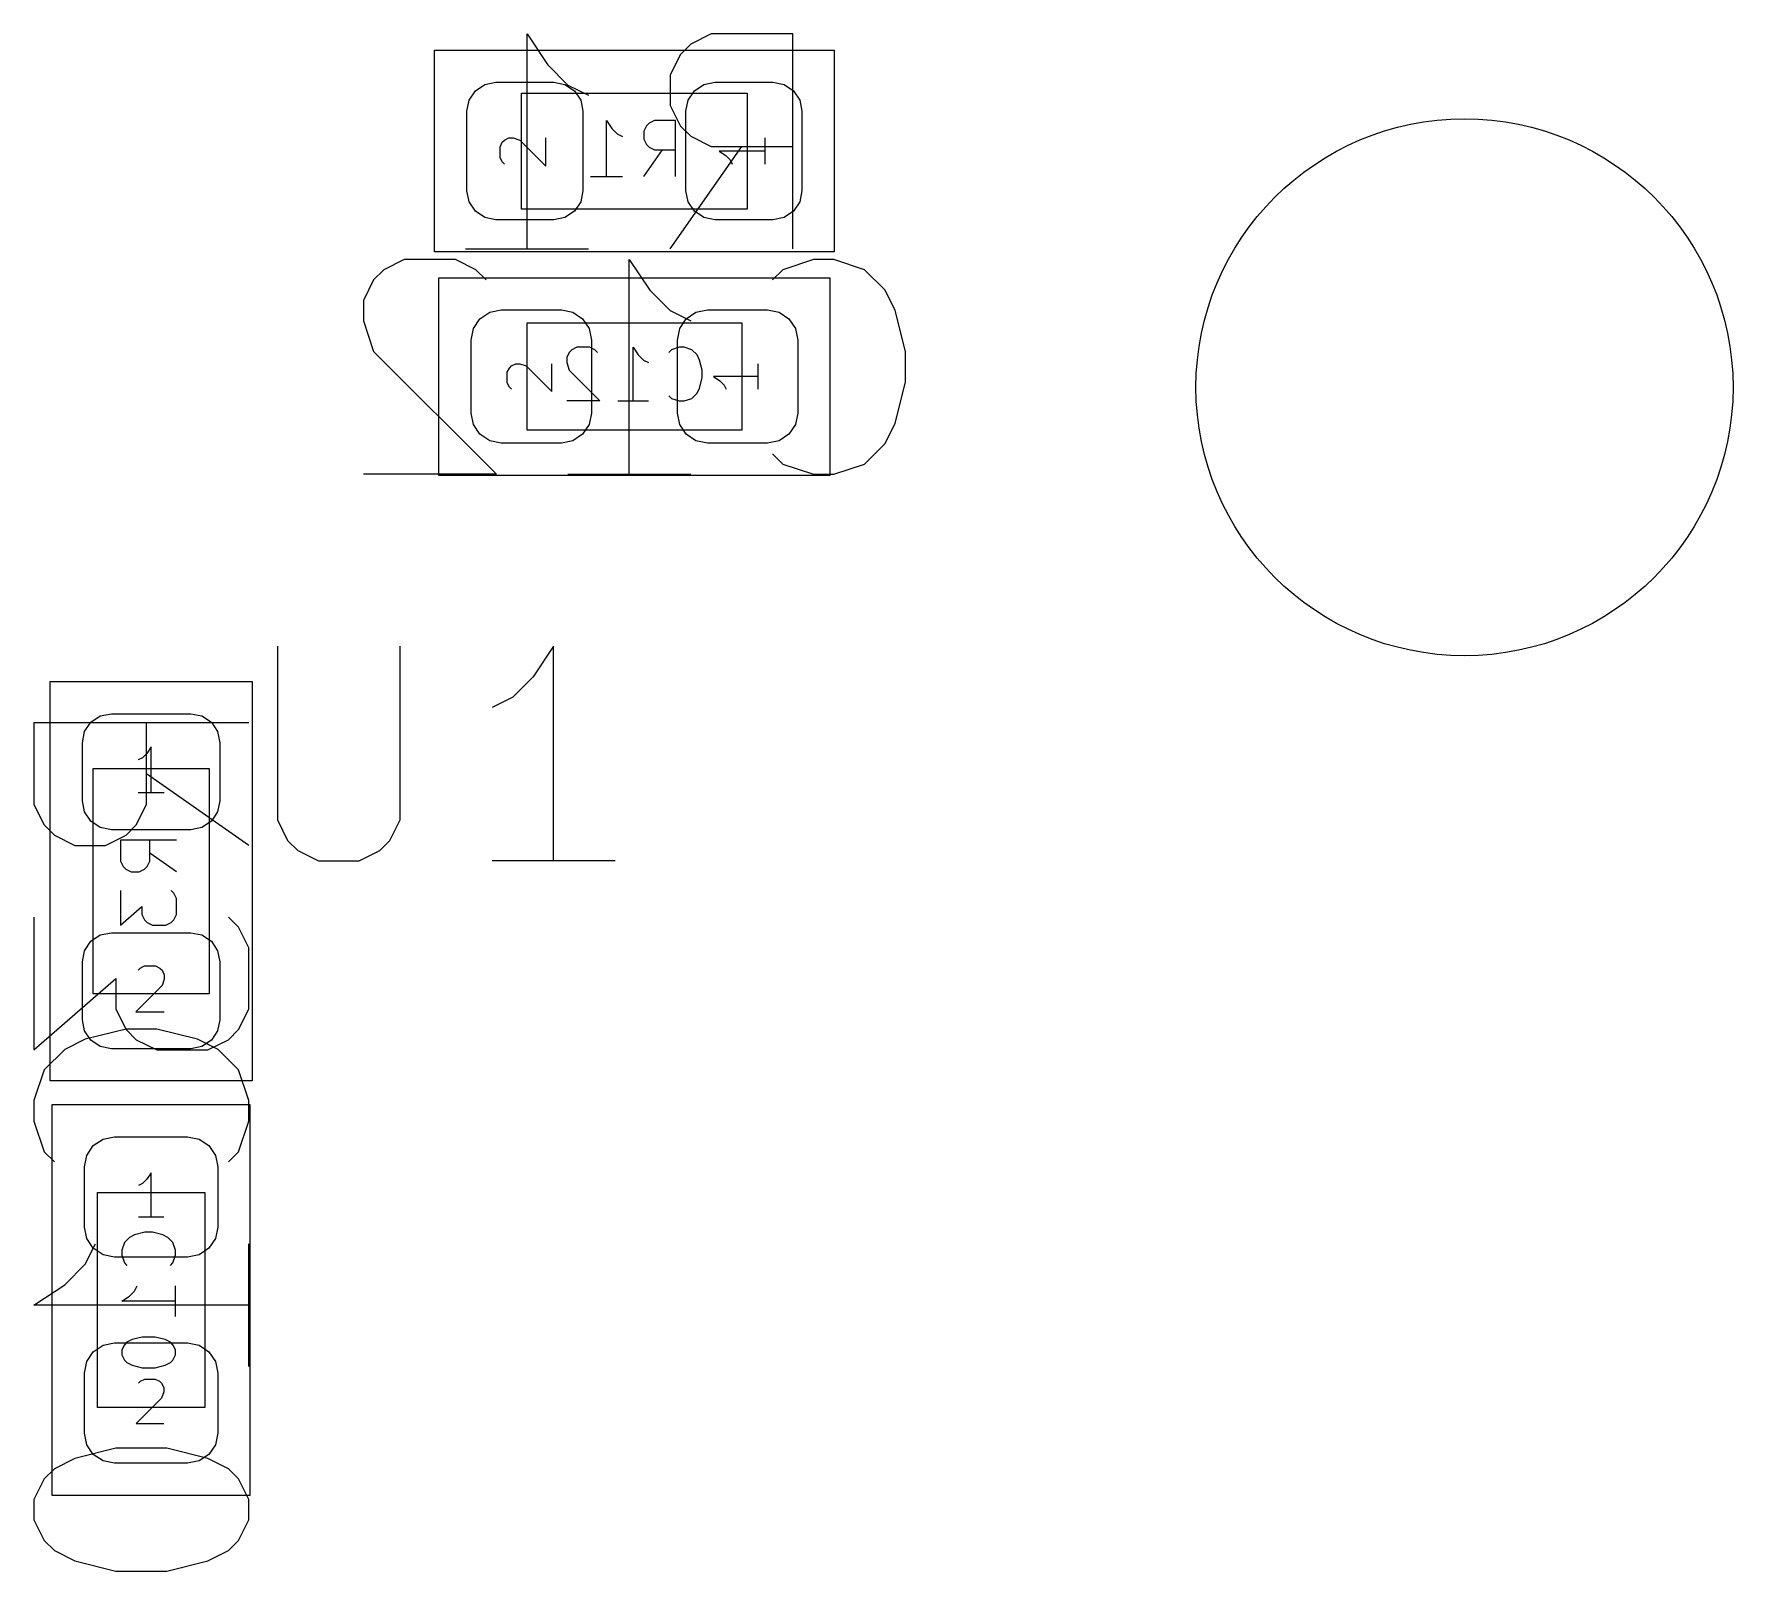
# Model space of a CAD drawing. Header units: millimetres. Extents: x 11.8 to 38.3, y -37 to -11.
# Drawn here: x 19.2 to 27.11, y -27.61 to -20.45 of the extents above; entities that cross this region are included whole.
import ezdxf

# ---------------------------------------------------------------- set-up
doc = ezdxf.new("R2010")
doc.units = ezdxf.units.MM
for name, color, linetype, true_color in [('B.Courtyard', 4, 'CONTINUOUS', 0x26e9ff), ('B.Fab', 155, 'CONTINUOUS', 0x585d84), ('Edge.Cuts', 254, 'CONTINUOUS', 0xd0d2cd), ('F.Fab', 9, 'CONTINUOUS', 0xafafaf)]:
    doc.layers.add(name, color=color, linetype=linetype, true_color=true_color)

msp = doc.modelspace()

# ---------------------------------------------------------------- linework, layer by layer
at = {"layer": 'B.Courtyard', "linetype": 'CONTINUOUS'}
for p, q in [((21.07, -20.53), (22.93, -20.53)), ((21.07, -21.47), (21.07, -20.53)), ((22.93, -20.53), (22.93, -21.47)), ((22.93, -21.47), (21.07, -21.47)), ((21.09, -21.59), (22.91, -21.59)), ((21.09, -22.51), (21.09, -21.59)), ((22.91, -21.59), (22.91, -22.51)), ((22.91, -22.51), (21.09, -22.51)), ((19.28, -23.47), (20.22, -23.47)), ((19.28, -25.33), (19.28, -23.47)), ((20.22, -23.47), (20.22, -25.33)), ((20.22, -25.33), (19.28, -25.33)), ((19.29, -25.44), (20.21, -25.44)), ((19.29, -27.26), (19.29, -25.44)), ((20.21, -25.44), (20.21, -27.26)), ((20.21, -27.26), (19.29, -27.26))]:
    msp.add_line(p, q, dxfattribs=at)
at = {"layer": 'B.Fab', "linetype": 'CONTINUOUS'}
for p, q in [((21.499999, -21.454819), (21.499999, -20.454819)), ((21.499999, -20.454819), (21.595237, -20.597676)), ((22.357142, -20.454819), (22.261904, -20.502438)), ((22.738094, -20.454819), (22.357142, -20.454819)), ((22.738094, -21.454819), (22.738094, -20.454819)), ((22.214285, -20.550057), (22.166666, -20.645295)), ((22.261904, -20.502438), (22.214285, -20.550057)), ((21.595237, -20.597676), (21.690475, -20.692914)), ((21.230276, -20.763338), (21.259541, -20.719541)), ((21.259541, -20.719541), (21.303338, -20.690276)), ((21.303338, -20.690276), (21.355, -20.68)), ((21.355, -20.68), (21.625, -20.68)), ((21.625, -20.68), (21.676662, -20.690276)), ((21.676662, -20.690276), (21.720459, -20.719541)), ((21.690475, -20.692914), (21.785713, -20.740533)), ((21.720459, -20.719541), (21.749724, -20.763338)), ((22.166666, -20.645295), (22.166666, -20.788152)), ((22.250276, -20.763338), (22.279541, -20.719541)), ((22.279541, -20.719541), (22.323338, -20.690276)), ((22.323338, -20.690276), (22.375, -20.68)), ((22.375, -20.68), (22.645, -20.68)), ((22.645, -20.68), (22.696662, -20.690276)), ((22.696662, -20.690276), (22.740459, -20.719541)), ((22.740459, -20.719541), (22.769724, -20.763338)), ((21.22, -20.815), (21.230276, -20.763338)), ((21.475, -20.73), (22.525, -20.73)), ((21.475, -21.27), (21.475, -20.73)), ((21.749724, -20.763338), (21.76, -20.815)), ((22.166666, -20.788152), (22.214285, -20.88339)), ((22.24, -20.815), (22.250276, -20.763338)), ((22.525, -20.73), (22.525, -21.27)), ((22.769724, -20.763338), (22.78, -20.815)), ((21.22, -21.185), (21.22, -20.815)), ((21.76, -20.815), (21.76, -21.185)), ((21.869999, -21.1182), (21.869999, -20.8582)), ((21.869999, -20.8582), (21.894761, -20.895343)), ((22.068094, -20.870581), (22.055713, -20.882962)), ((22.092856, -20.8582), (22.068094, -20.870581)), ((22.191904, -20.8582), (22.092856, -20.8582)), ((22.191904, -21.1182), (22.191904, -20.8582)), ((22.24, -21.185), (22.24, -20.815)), ((22.78, -20.815), (22.78, -21.185)), ((21.384593, -20.959365), (21.394752, -20.949206)), ((21.394752, -20.949206), (21.415069, -20.939047)), ((21.415069, -20.939047), (21.435387, -20.939047)), ((21.435387, -20.939047), (21.465863, -20.949206)), ((21.465863, -20.949206), (21.587767, -21.07111)), ((21.587767, -21.07111), (21.587767, -20.939047)), ((21.894761, -20.895343), (21.919523, -20.920105)), ((21.919523, -20.920105), (21.944285, -20.932486)), ((22.055713, -20.882962), (22.043332, -20.907724)), ((22.043332, -20.907724), (22.043332, -20.944867)), ((22.043332, -20.944867), (22.055713, -20.969629)), ((22.214285, -20.88339), (22.261904, -20.931009)), ((22.261904, -20.931009), (22.357142, -20.978628)), ((22.607767, -20.939047), (22.607767, -21.060952)), ((21.374434, -20.979682), (21.384593, -20.959365)), ((21.374434, -21.030476), (21.374434, -20.979682)), ((21.384593, -21.050793), (21.374434, -21.030476)), ((22.043332, -21.1182), (22.129999, -20.994391)), ((22.055713, -20.969629), (22.068094, -20.98201)), ((22.068094, -20.98201), (22.092856, -20.994391)), ((22.092856, -20.994391), (22.191904, -20.994391)), ((22.166666, -21.454819), (22.499999, -20.978628)), ((22.357142, -20.978628), (22.738094, -20.978628)), ((22.607767, -20.999999), (22.394434, -20.999999)), ((22.394434, -20.999999), (22.42491, -21.020317)), ((22.42491, -21.020317), (22.445228, -21.040634)), ((21.394752, -21.060952), (21.384593, -21.050793)), ((22.445228, -21.040634), (22.455387, -21.060952)), ((21.230276, -21.236662), (21.22, -21.185)), ((21.76, -21.185), (21.749724, -21.236662)), ((21.795713, -21.1182), (21.944285, -21.1182)), ((22.250276, -21.236662), (22.24, -21.185)), ((22.78, -21.185), (22.769724, -21.236662)), ((21.259541, -21.280459), (21.230276, -21.236662)), ((22.525, -21.27), (21.475, -21.27)), ((21.749724, -21.236662), (21.720459, -21.280459)), ((22.279541, -21.280459), (22.250276, -21.236662)), ((22.769724, -21.236662), (22.740459, -21.280459)), ((21.303338, -21.309724), (21.259541, -21.280459)), ((21.355, -21.32), (21.303338, -21.309724)), ((21.625, -21.32), (21.355, -21.32)), ((21.676662, -21.309724), (21.625, -21.32)), ((21.720459, -21.280459), (21.676662, -21.309724)), ((22.323338, -21.309724), (22.279541, -21.280459)), ((22.375, -21.32), (22.323338, -21.309724)), ((22.645, -21.32), (22.375, -21.32)), ((22.696662, -21.309724), (22.645, -21.32)), ((22.740459, -21.280459), (22.696662, -21.309724)), ((20.928571, -21.504819), (20.833333, -21.552438)), ((21.166666, -21.504819), (20.928571, -21.504819)), ((21.261904, -21.552438), (21.166666, -21.504819)), ((21.214285, -21.454819), (21.785713, -21.454819)), ((21.97619, -22.504819), (21.97619, -21.504819)), ((21.97619, -21.504819), (22.071428, -21.647676)), ((22.833333, -21.504819), (22.690476, -21.552438)), ((22.928571, -21.504819), (22.833333, -21.504819)), ((23.071428, -21.552438), (22.928571, -21.504819)), ((20.833333, -21.552438), (20.785714, -21.600057)), ((21.309523, -21.600057), (21.261904, -21.552438)), ((22.690476, -21.552438), (22.642857, -21.600057)), ((23.166666, -21.647676), (23.071428, -21.552438)), ((20.785714, -21.600057), (20.738095, -21.695295)), ((22.071428, -21.647676), (22.166666, -21.742914)), ((23.214285, -21.742914), (23.166666, -21.647676)), ((20.738095, -21.695295), (20.738095, -21.790533)), ((21.326424, -21.750657), (21.38, -21.74)), ((21.38, -21.74), (21.66, -21.74)), ((21.66, -21.74), (21.713576, -21.750657)), ((22.166666, -21.742914), (22.261904, -21.790533)), ((22.286424, -21.750657), (22.34, -21.74)), ((22.34, -21.74), (22.62, -21.74)), ((22.62, -21.74), (22.673576, -21.750657)), ((23.261904, -21.93339), (23.214285, -21.742914)), ((20.738095, -21.790533), (20.785714, -21.93339)), ((21.24, -21.88), (21.250657, -21.826424)), ((21.250657, -21.826424), (21.281005, -21.781005)), ((21.281005, -21.781005), (21.326424, -21.750657)), ((21.5, -21.8), (22.5, -21.8)), ((21.5, -22.3), (21.5, -21.8)), ((21.713576, -21.750657), (21.758995, -21.781005)), ((21.758995, -21.781005), (21.789343, -21.826424)), ((21.789343, -21.826424), (21.8, -21.88)), ((22.2, -21.88), (22.210657, -21.826424)), ((22.210657, -21.826424), (22.241005, -21.781005)), ((22.241005, -21.781005), (22.286424, -21.750657)), ((22.5, -21.8), (22.5, -22.3)), ((22.673576, -21.750657), (22.718995, -21.781005)), ((22.718995, -21.781005), (22.749343, -21.826424)), ((22.749343, -21.826424), (22.76, -21.88)), ((21.24, -22.22), (21.24, -21.88)), ((21.8, -21.88), (21.8, -22.22)), ((22.2, -22.22), (22.2, -21.88)), ((22.76, -21.88), (22.76, -22.22)), ((20.785714, -21.93339), (21.357142, -22.504819)), ((21.696428, -21.937384), (21.684523, -21.961193)), ((21.684523, -21.961193), (21.684523, -21.985003)), ((21.684523, -21.985003), (21.696428, -22.020717)), ((21.708333, -21.925479), (21.696428, -21.937384)), ((21.732142, -21.913574), (21.708333, -21.925479)), ((21.791666, -21.913574), (21.732142, -21.913574)), ((21.815476, -21.925479), (21.791666, -21.913574)), ((21.82738, -21.937384), (21.815476, -21.925479)), ((21.994047, -22.163574), (21.994047, -21.913574)), ((21.994047, -21.913574), (22.017856, -21.949289)), ((22.017856, -21.949289), (22.041666, -21.973098)), ((22.041666, -21.973098), (22.065475, -21.985003)), ((22.172618, -21.925479), (22.160714, -21.937384)), ((22.208333, -21.913574), (22.172618, -21.925479)), ((22.232142, -21.913574), (22.208333, -21.913574)), ((22.267856, -21.925479), (22.232142, -21.913574)), ((22.291666, -21.949289), (22.267856, -21.925479)), ((22.303571, -21.973098), (22.291666, -21.949289)), ((22.315475, -22.020717), (22.303571, -21.973098)), ((23.261904, -22.076247), (23.261904, -21.93339)), ((21.408046, -22.030317), (21.417887, -22.010634)), ((21.408046, -22.079523), (21.408046, -22.030317)), ((21.417887, -22.010634), (21.427728, -22.000793)), ((21.427728, -22.000793), (21.447411, -21.990952)), ((21.447411, -21.990952), (21.467093, -21.990952)), ((21.467093, -21.990952), (21.496617, -22.000793)), ((21.496617, -22.000793), (21.614712, -22.118888)), ((21.614712, -22.118888), (21.614712, -21.990952)), ((21.696428, -22.020717), (21.839285, -22.163574)), ((22.303571, -22.10405), (22.315475, -22.056431)), ((22.315475, -22.056431), (22.315475, -22.020717)), ((22.574712, -22.049999), (22.368046, -22.049999)), ((22.368046, -22.049999), (22.397569, -22.069682)), ((22.574712, -21.990952), (22.574712, -22.109047)), ((21.417887, -22.099205), (21.408046, -22.079523)), ((21.427728, -22.109047), (21.417887, -22.099205)), ((22.160714, -22.139765), (22.172618, -22.15167)), ((22.267856, -22.15167), (22.291666, -22.12786)), ((22.291666, -22.12786), (22.303571, -22.10405)), ((22.397569, -22.069682), (22.417252, -22.089364)), ((22.417252, -22.089364), (22.427093, -22.109047)), ((23.214285, -22.266723), (23.261904, -22.076247)), ((21.250657, -22.273576), (21.24, -22.22)), ((21.839285, -22.163574), (21.684523, -22.163574)), ((21.8, -22.22), (21.789343, -22.273576)), ((21.922618, -22.163574), (22.065475, -22.163574)), ((22.172618, -22.15167), (22.208333, -22.163574)), ((22.210657, -22.273576), (22.2, -22.22)), ((22.208333, -22.163574), (22.232142, -22.163574)), ((22.232142, -22.163574), (22.267856, -22.15167)), ((22.76, -22.22), (22.749343, -22.273576)), ((21.281005, -22.318995), (21.250657, -22.273576)), ((22.5, -22.3), (21.5, -22.3)), ((21.789343, -22.273576), (21.758995, -22.318995)), ((22.241005, -22.318995), (22.210657, -22.273576)), ((22.749343, -22.273576), (22.718995, -22.318995)), ((23.166666, -22.361961), (23.214285, -22.266723)), ((21.326424, -22.349343), (21.281005, -22.318995)), ((21.38, -22.36), (21.326424, -22.349343)), ((21.66, -22.36), (21.38, -22.36)), ((21.713576, -22.349343), (21.66, -22.36)), ((21.758995, -22.318995), (21.713576, -22.349343)), ((22.286424, -22.349343), (22.241005, -22.318995)), ((22.34, -22.36), (22.286424, -22.349343)), ((22.62, -22.36), (22.34, -22.36)), ((22.673576, -22.349343), (22.62, -22.36)), ((22.718995, -22.318995), (22.673576, -22.349343)), ((23.071428, -22.4572), (23.166666, -22.361961)), ((22.642857, -22.40958), (22.690476, -22.4572)), ((22.690476, -22.4572), (22.833333, -22.504819)), ((22.928571, -22.504819), (23.071428, -22.4572)), ((21.357142, -22.504819), (20.738095, -22.504819)), ((21.690476, -22.504819), (22.261904, -22.504819)), ((22.833333, -22.504819), (22.928571, -22.504819)), ((19.469541, -23.659541), (19.513338, -23.630276)), ((19.513338, -23.630276), (19.565, -23.62)), ((19.565, -23.62), (19.935, -23.62)), ((19.935, -23.62), (19.986662, -23.630276)), ((19.986662, -23.630276), (20.030459, -23.659541)), ((20.204819, -23.661905), (19.204819, -23.661905)), ((19.204819, -23.661905), (19.204819, -24.042857)), ((19.43, -23.755), (19.440276, -23.703338)), ((19.440276, -23.703338), (19.469541, -23.659541)), ((19.728628, -24.042857), (19.728628, -23.661905)), ((20.030459, -23.659541), (20.059724, -23.703338)), ((20.059724, -23.703338), (20.07, -23.755)), ((19.43, -24.025), (19.43, -23.755)), ((19.729682, -23.80491), (19.709365, -23.825228)), ((19.75, -23.774434), (19.729682, -23.80491)), ((19.75, -23.987767), (19.75, -23.774434)), ((20.07, -23.755), (20.07, -24.025)), ((19.48, -23.875), (20.02, -23.875)), ((19.48, -24.925), (19.48, -23.875)), ((19.709365, -23.825228), (19.689047, -23.835387)), ((20.02, -23.875), (20.02, -24.925)), ((20.204819, -24.233333), (19.728628, -23.9)), ((19.204819, -24.042857), (19.252438, -24.138095)), ((19.440276, -24.076662), (19.43, -24.025)), ((19.681009, -24.138095), (19.728628, -24.042857)), ((19.810952, -23.987767), (19.689047, -23.987767)), ((20.07, -24.025), (20.059724, -24.076662)), ((19.469541, -24.120459), (19.440276, -24.076662)), ((19.513338, -24.149724), (19.469541, -24.120459)), ((20.030459, -24.120459), (19.986662, -24.149724)), ((20.059724, -24.076662), (20.030459, -24.120459)), ((19.252438, -24.138095), (19.300057, -24.185714)), ((19.300057, -24.185714), (19.395295, -24.233333)), ((19.565, -24.16), (19.513338, -24.149724)), ((19.538152, -24.233333), (19.63339, -24.185714)), ((19.935, -24.16), (19.565, -24.16)), ((19.63339, -24.185714), (19.681009, -24.138095)), ((19.986662, -24.149724), (19.935, -24.16)), ((19.395295, -24.233333), (19.538152, -24.233333)), ((19.8682, -24.208095), (19.6082, -24.208095)), ((19.6082, -24.208095), (19.6082, -24.307143)), ((19.744391, -24.307143), (19.744391, -24.208095)), ((19.8682, -24.356667), (19.744391, -24.27)), ((19.6082, -24.307143), (19.620581, -24.331905)), ((19.620581, -24.331905), (19.632962, -24.344286)), ((19.632962, -24.344286), (19.657724, -24.356667)), ((19.657724, -24.356667), (19.694867, -24.356667)), ((19.694867, -24.356667), (19.719629, -24.344286)), ((19.719629, -24.344286), (19.73201, -24.331905)), ((19.73201, -24.331905), (19.744391, -24.307143)), ((19.6082, -24.443333), (19.6082, -24.604286)), ((19.6082, -24.604286), (19.707248, -24.517619)), ((19.707248, -24.517619), (19.707248, -24.554762)), ((19.85582, -24.455714), (19.843439, -24.443333)), ((19.8682, -24.480476), (19.85582, -24.455714)), ((19.8682, -24.554762), (19.8682, -24.480476)), ((19.204819, -24.566667), (19.204819, -25.185714)), ((19.707248, -24.554762), (19.719629, -24.579524)), ((19.719629, -24.579524), (19.73201, -24.591905)), ((19.73201, -24.591905), (19.756772, -24.604286)), ((19.818677, -24.604286), (19.843439, -24.591905)), ((19.843439, -24.591905), (19.85582, -24.579524)), ((19.85582, -24.579524), (19.8682, -24.554762)), ((20.1572, -24.614286), (20.10958, -24.566667)), ((19.469541, -24.679541), (19.513338, -24.650276)), ((19.513338, -24.650276), (19.565, -24.64)), ((19.565, -24.64), (19.935, -24.64)), ((19.756772, -24.604286), (19.818677, -24.604286)), ((19.935, -24.64), (19.986662, -24.650276)), ((19.986662, -24.650276), (20.030459, -24.679541)), ((20.204819, -24.709524), (20.1572, -24.614286)), ((19.43, -24.775), (19.440276, -24.723338)), ((19.440276, -24.723338), (19.469541, -24.679541)), ((20.030459, -24.679541), (20.059724, -24.723338)), ((20.059724, -24.723338), (20.07, -24.775)), ((20.204819, -24.995238), (20.204819, -24.709524)), ((19.43, -25.045), (19.43, -24.775)), ((19.689047, -24.814752), (19.699206, -24.804593)), ((19.699206, -24.804593), (19.719524, -24.794434)), ((19.719524, -24.794434), (19.770317, -24.794434)), ((19.770317, -24.794434), (19.790635, -24.804593)), ((19.790635, -24.804593), (19.800793, -24.814752)), ((19.800793, -24.814752), (19.810952, -24.835069)), ((20.07, -24.775), (20.07, -25.045)), ((19.204819, -25.185714), (19.585771, -24.852381)), ((19.585771, -24.852381), (19.585771, -24.995238)), ((19.800793, -24.885863), (19.678889, -25.007767)), ((19.810952, -24.855387), (19.800793, -24.885863)), ((19.810952, -24.835069), (19.810952, -24.855387)), ((20.02, -24.925), (19.48, -24.925)), ((19.440276, -25.096662), (19.43, -25.045)), ((19.585771, -24.995238), (19.63339, -25.090476)), ((19.678889, -25.007767), (19.810952, -25.007767)), ((20.07, -25.045), (20.059724, -25.096662)), ((20.1572, -25.090476), (20.204819, -24.995238)), ((19.442914, -25.135714), (19.347676, -25.183333)), ((19.469541, -25.140459), (19.440276, -25.096662)), ((19.63339, -25.088095), (19.442914, -25.135714)), ((19.513338, -25.169724), (19.469541, -25.140459)), ((19.776247, -25.088095), (19.63339, -25.088095)), ((19.63339, -25.090476), (19.681009, -25.138095)), ((19.681009, -25.138095), (19.776247, -25.185714)), ((19.966723, -25.135714), (19.776247, -25.088095)), ((20.061961, -25.183333), (19.966723, -25.135714)), ((20.030459, -25.140459), (19.986662, -25.169724)), ((20.014342, -25.185714), (20.10958, -25.138095)), ((20.059724, -25.096662), (20.030459, -25.140459)), ((20.10958, -25.138095), (20.1572, -25.090476)), ((19.347676, -25.183333), (19.252438, -25.278571)), ((19.565, -25.18), (19.513338, -25.169724)), ((19.935, -25.18), (19.565, -25.18)), ((19.776247, -25.185714), (20.014342, -25.185714)), ((19.986662, -25.169724), (19.935, -25.18)), ((20.1572, -25.278571), (20.061961, -25.183333)), ((19.252438, -25.278571), (19.204819, -25.421428)), ((20.204819, -25.421428), (20.1572, -25.278571)), ((19.204819, -25.421428), (19.204819, -25.516666)), ((20.204819, -25.516666), (20.204819, -25.421428)), ((19.204819, -25.516666), (19.252438, -25.659523)), ((20.1572, -25.659523), (20.204819, -25.516666)), ((19.481005, -25.631005), (19.526424, -25.600657)), ((19.526424, -25.600657), (19.58, -25.59)), ((19.58, -25.59), (19.92, -25.59)), ((19.92, -25.59), (19.973576, -25.600657)), ((19.973576, -25.600657), (20.018995, -25.631005)), ((19.252438, -25.659523), (19.300057, -25.707142)), ((19.44, -25.73), (19.450657, -25.676424)), ((19.450657, -25.676424), (19.481005, -25.631005)), ((20.018995, -25.631005), (20.049343, -25.676424)), ((20.049343, -25.676424), (20.06, -25.73)), ((20.10958, -25.707142), (20.1572, -25.659523)), ((19.44, -26.01), (19.44, -25.73)), ((19.75, -25.758046), (19.730317, -25.787569)), ((19.75, -25.964712), (19.75, -25.758046)), ((20.06, -25.73), (20.06, -26.01)), ((19.5, -25.85), (20, -25.85)), ((19.5, -26.85), (19.5, -25.85)), ((19.710635, -25.807252), (19.690952, -25.817093)), ((19.730317, -25.787569), (19.710635, -25.807252)), ((20, -25.85), (20, -26.85)), ((19.450657, -26.063576), (19.44, -26.01)), ((19.809047, -25.964712), (19.690952, -25.964712)), ((20.06, -26.01), (20.049343, -26.063576)), ((19.442914, -26.183333), (19.490533, -26.088095)), ((19.481005, -26.108995), (19.450657, -26.063576)), ((19.625479, -26.082143), (19.613574, -26.117857)), ((19.649289, -26.058333), (19.625479, -26.082143)), ((19.673098, -26.046428), (19.649289, -26.058333)), ((19.720717, -26.034524), (19.673098, -26.046428)), ((19.756431, -26.034524), (19.720717, -26.034524)), ((19.80405, -26.046428), (19.756431, -26.034524)), ((19.82786, -26.058333), (19.80405, -26.046428)), ((19.85167, -26.082143), (19.82786, -26.058333)), ((19.863574, -26.117857), (19.85167, -26.082143)), ((20.049343, -26.063576), (20.018995, -26.108995)), ((20.204819, -26.659523), (20.204819, -26.088095)), ((19.526424, -26.139343), (19.481005, -26.108995)), ((19.58, -26.15), (19.526424, -26.139343)), ((19.92, -26.15), (19.58, -26.15)), ((19.613574, -26.117857), (19.613574, -26.141666)), ((19.613574, -26.141666), (19.625479, -26.177381)), ((19.625479, -26.177381), (19.637384, -26.189285)), ((19.839765, -26.189285), (19.85167, -26.177381)), ((19.85167, -26.177381), (19.863574, -26.141666)), ((19.863574, -26.141666), (19.863574, -26.117857)), ((19.973576, -26.139343), (19.92, -26.15)), ((20.018995, -26.108995), (19.973576, -26.139343)), ((19.347676, -26.278571), (19.442914, -26.183333)), ((19.204819, -26.373809), (19.347676, -26.278571)), ((19.613574, -26.355952), (19.649289, -26.332143)), ((19.649289, -26.332143), (19.673098, -26.308333)), ((19.673098, -26.308333), (19.685003, -26.284524)), ((19.863574, -26.427381), (19.863574, -26.284524)), ((20.204819, -26.373809), (19.204819, -26.373809)), ((19.863574, -26.355952), (19.613574, -26.355952)), ((19.481005, -26.591005), (19.526424, -26.560657)), ((19.526424, -26.560657), (19.58, -26.55)), ((19.58, -26.55), (19.92, -26.55)), ((19.625479, -26.558333), (19.613574, -26.582142)), ((19.637384, -26.546428), (19.625479, -26.558333)), ((19.661193, -26.534523), (19.637384, -26.546428)), ((19.708812, -26.522619), (19.661193, -26.534523)), ((19.768336, -26.522619), (19.708812, -26.522619)), ((19.815955, -26.534523), (19.768336, -26.522619)), ((19.839765, -26.546428), (19.815955, -26.534523)), ((19.85167, -26.558333), (19.839765, -26.546428)), ((19.863574, -26.582142), (19.85167, -26.558333)), ((19.92, -26.55), (19.973576, -26.560657)), ((19.973576, -26.560657), (20.018995, -26.591005)), ((19.44, -26.69), (19.450657, -26.636424)), ((19.450657, -26.636424), (19.481005, -26.591005)), ((19.613574, -26.582142), (19.613574, -26.605952)), ((19.613574, -26.605952), (19.625479, -26.629761)), ((19.625479, -26.629761), (19.637384, -26.641666)), ((19.637384, -26.641666), (19.661193, -26.653571)), ((19.661193, -26.653571), (19.708812, -26.665476)), ((19.768336, -26.665476), (19.815955, -26.653571)), ((19.815955, -26.653571), (19.839765, -26.641666)), ((19.839765, -26.641666), (19.85167, -26.629761)), ((19.85167, -26.629761), (19.863574, -26.605952)), ((19.863574, -26.605952), (19.863574, -26.582142)), ((20.018995, -26.591005), (20.049343, -26.636424)), ((20.049343, -26.636424), (20.06, -26.69)), ((19.44, -26.97), (19.44, -26.69)), ((19.690952, -26.737728), (19.700794, -26.727887)), ((19.700794, -26.727887), (19.720476, -26.718046)), ((19.708812, -26.665476), (19.768336, -26.665476)), ((19.720476, -26.718046), (19.769682, -26.718046)), ((19.769682, -26.718046), (19.789365, -26.727887)), ((19.789365, -26.727887), (19.799206, -26.737728)), ((20.06, -26.69), (20.06, -26.97)), ((19.799206, -26.806617), (19.681111, -26.924712)), ((19.799206, -26.737728), (19.809047, -26.757411)), ((19.809047, -26.777093), (19.799206, -26.806617)), ((19.809047, -26.757411), (19.809047, -26.777093)), ((20, -26.85), (19.5, -26.85)), ((19.450657, -27.023576), (19.44, -26.97)), ((19.681111, -26.924712), (19.809047, -26.924712)), ((20.06, -26.97), (20.049343, -27.023576)), ((19.585771, -27.040476), (19.395295, -27.088095)), ((19.481005, -27.068995), (19.450657, -27.023576)), ((19.823866, -27.040476), (19.585771, -27.040476)), ((20.014342, -27.088095), (19.823866, -27.040476)), ((20.049343, -27.023576), (20.018995, -27.068995)), ((19.395295, -27.088095), (19.300057, -27.135714)), ((19.526424, -27.099343), (19.481005, -27.068995)), ((19.58, -27.11), (19.526424, -27.099343)), ((19.92, -27.11), (19.58, -27.11)), ((19.973576, -27.099343), (19.92, -27.11)), ((20.018995, -27.068995), (19.973576, -27.099343)), ((20.10958, -27.135714), (20.014342, -27.088095)), ((19.252438, -27.183333), (19.204819, -27.278571)), ((19.300057, -27.135714), (19.252438, -27.183333)), ((20.1572, -27.183333), (20.10958, -27.135714)), ((20.204819, -27.278571), (20.1572, -27.183333)), ((19.204819, -27.278571), (19.204819, -27.373809)), ((20.204819, -27.373809), (20.204819, -27.278571)), ((19.204819, -27.373809), (19.252438, -27.469047)), ((20.1572, -27.469047), (20.204819, -27.373809)), ((19.252438, -27.469047), (19.300057, -27.516666)), ((19.300057, -27.516666), (19.395295, -27.564285)), ((20.014342, -27.564285), (20.10958, -27.516666)), ((20.10958, -27.516666), (20.1572, -27.469047)), ((19.395295, -27.564285), (19.585771, -27.611904)), ((19.823866, -27.611904), (20.014342, -27.564285)), ((19.585771, -27.611904), (19.823866, -27.611904))]:
    msp.add_line(p, q, dxfattribs=at)
at = {"layer": 'Edge.Cuts'}
msp.add_circle((25.864, -22.1), 1.25, dxfattribs=at)
at = {"layer": 'F.Fab', "linetype": 'CONTINUOUS'}
for p, q in [((20.338095, -23.304819), (20.338095, -24.114342)), ((20.909523, -24.114342), (20.909523, -23.304819)), ((21.623809, -23.304819), (21.528571, -23.447676)), ((21.623809, -24.304819), (21.623809, -23.304819)), ((21.528571, -23.447676), (21.433333, -23.542914)), ((21.433333, -23.542914), (21.338095, -23.590533)), ((20.338095, -24.114342), (20.385714, -24.20958)), ((20.861904, -24.20958), (20.909523, -24.114342)), ((20.385714, -24.20958), (20.433333, -24.2572)), ((20.433333, -24.2572), (20.528571, -24.304819)), ((20.719047, -24.304819), (20.814285, -24.2572)), ((20.814285, -24.2572), (20.861904, -24.20958)), ((20.528571, -24.304819), (20.719047, -24.304819)), ((21.909523, -24.304819), (21.338095, -24.304819))]:
    msp.add_line(p, q, dxfattribs=at)

doc.saveas('drawing.dxf')
